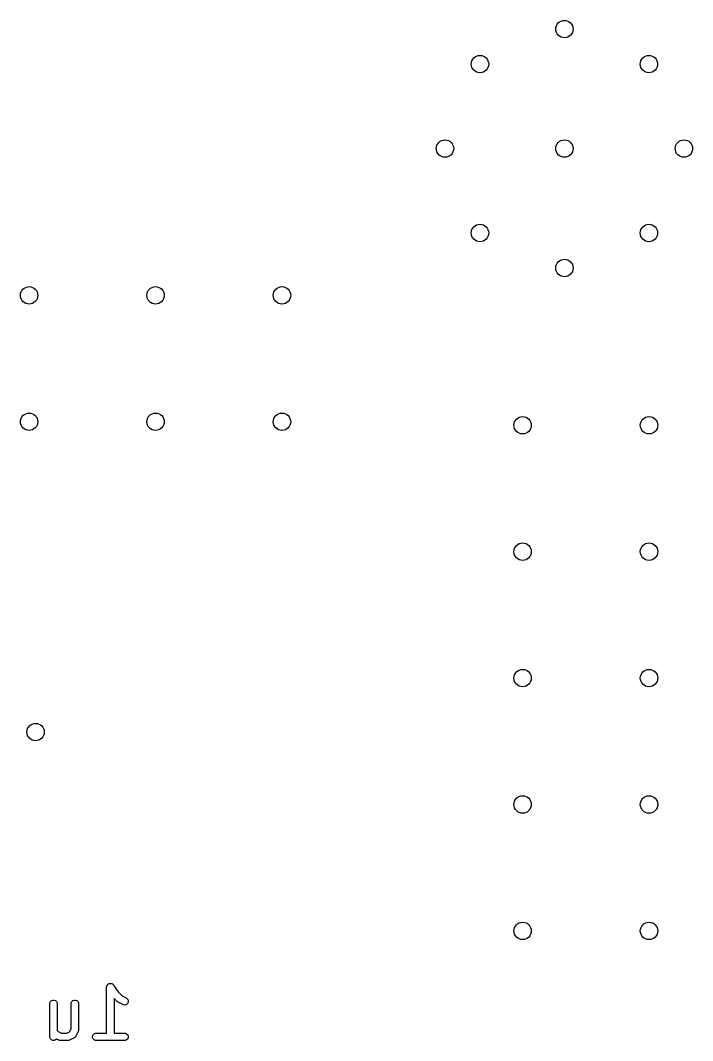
# Model space of a CAD drawing. Extents: x 0.29 to 2.1, y 0.2 to 2.1.
# Drawn here: x 1.57 to 2.101, y 1.294 to 2.101 of the extents above; entities that cross this region are included whole.
import ezdxf

# ---------------------------------------------------------------- set-up
doc = ezdxf.new("R2010")
doc.units = 0
doc.header["$MEASUREMENT"] = 0
doc.layers.add('BLACK', color=7, linetype='CONTINUOUS')

msp = doc.modelspace()

# ---------------------------------------------------------------- linework, layer by layer
at = {"layer": 'BLACK', "linetype": 'CONTINUOUS'}
for p, q in [((1.63789, 1.33663), (1.63795, 1.3372)), ((1.63789, 1.33662), (1.63789, 1.33663)), ((1.63789, 1.3002), (1.63789, 1.33662)), ((1.63789, 1.33662), (1.63789, 1.33662)), ((1.63789, 1.33662), (1.63789, 1.33662)), ((1.63795, 1.3372), (1.63806, 1.33747)), ((1.63806, 1.33747), (1.63811, 1.33775)), ((1.63811, 1.33775), (1.63828, 1.33799)), ((1.63828, 1.33799), (1.63839, 1.33826)), ((1.63839, 1.33826), (1.63859, 1.33847)), ((1.63859, 1.33847), (1.63876, 1.33871)), ((1.63876, 1.33871), (1.639, 1.33887)), ((1.639, 1.33887), (1.6392, 1.33908)), ((1.6392, 1.33908), (1.63947, 1.33919)), ((1.63947, 1.33919), (1.63971, 1.33935)), ((1.63971, 1.33935), (1.64, 1.33941)), ((1.64, 1.33941), (1.64027, 1.33952)), ((1.64027, 1.33952), (1.64056, 1.33952)), ((1.64056, 1.33952), (1.64084, 1.33957)), ((1.64084, 1.33957), (1.64113, 1.33952)), ((1.64113, 1.33952), (1.64142, 1.33952)), ((1.64142, 1.33952), (1.64169, 1.33941)), ((1.64169, 1.33941), (1.64197, 1.33935)), ((1.64197, 1.33935), (1.64221, 1.33919)), ((1.64221, 1.33919), (1.64248, 1.33908)), ((1.64248, 1.33908), (1.64269, 1.33887)), ((1.64269, 1.33887), (1.64293, 1.33871)), ((1.64293, 1.33871), (1.64329, 1.33826)), ((1.64329, 1.33826), (1.6433, 1.33826)), ((1.6433, 1.33826), (1.6433, 1.33826)), ((1.6433, 1.33826), (1.6433, 1.33826)), ((1.6433, 1.33826), (1.64689, 1.33288)), ((1.64689, 1.33288), (1.65009, 1.32967)), ((1.59289, 1.3235), (1.59295, 1.32407)), ((1.59295, 1.32407), (1.59339, 1.32514)), ((1.59339, 1.32514), (1.59421, 1.32595)), ((1.59421, 1.32595), (1.59527, 1.32639)), ((1.59527, 1.32639), (1.59642, 1.32639)), ((1.59642, 1.32639), (1.59749, 1.32595)), ((1.59749, 1.32595), (1.5983, 1.32514)), ((1.5983, 1.32514), (1.59874, 1.32407)), ((1.59874, 1.32407), (1.5988, 1.3235)), ((1.60977, 1.3235), (1.60982, 1.32407)), ((1.60982, 1.32407), (1.61027, 1.32514)), ((1.61027, 1.32514), (1.61108, 1.32595)), ((1.61108, 1.32595), (1.61214, 1.32639)), ((1.61214, 1.32639), (1.6133, 1.32639)), ((1.6133, 1.32639), (1.61436, 1.32595)), ((1.61436, 1.32595), (1.61518, 1.32514)), ((1.61518, 1.32514), (1.61562, 1.32407)), ((1.61562, 1.32407), (1.61567, 1.3235)), ((1.64625, 1.32516), (1.64379, 1.32762)), ((1.64379, 1.32762), (1.64379, 1.3002)), ((1.64648, 1.32497), (1.64625, 1.32516)), ((1.64653, 1.32491), (1.64648, 1.32497)), ((1.64662, 1.32486), (1.64653, 1.32491)), ((1.6467, 1.32479), (1.64662, 1.32486)), ((1.64677, 1.32476), (1.6467, 1.32479)), ((1.64702, 1.32461), (1.64677, 1.32476)), ((1.65077, 1.32273), (1.64702, 1.32461)), ((1.65009, 1.32967), (1.65341, 1.32801)), ((1.65341, 1.32801), (1.6539, 1.32771)), ((1.6539, 1.32771), (1.65466, 1.32683)), ((1.65494, 1.32459), (1.65442, 1.32356)), ((1.65466, 1.32683), (1.65502, 1.32574)), ((1.65502, 1.32574), (1.65494, 1.32459)), ((1.59289, 1.29725), (1.59289, 1.3235)), ((1.5988, 1.3235), (1.5988, 1.30222)), ((1.60977, 1.30357), (1.60977, 1.3235)), ((1.61567, 1.3235), (1.61567, 1.30288)), ((1.65131, 1.32252), (1.65077, 1.32273)), ((1.65246, 1.32244), (1.65131, 1.32252)), ((1.65355, 1.32281), (1.65246, 1.32244)), ((1.65442, 1.32356), (1.65355, 1.32281)), ((1.5988, 1.30222), (1.59947, 1.30155)), ((1.59947, 1.30155), (1.60217, 1.3002)), ((1.60217, 1.3002), (1.6064, 1.3002)), ((1.6064, 1.3002), (1.60864, 1.30133)), ((1.60864, 1.30133), (1.60977, 1.30357)), ((1.61536, 1.30156), (1.61349, 1.29781)), ((1.61557, 1.3021), (1.61536, 1.30156)), ((1.61558, 1.3022), (1.61557, 1.3021)), ((1.61562, 1.3023), (1.61558, 1.3022)), ((1.61567, 1.30288), (1.61562, 1.3023)), ((1.62714, 1.29889), (1.62795, 1.29971)), ((1.62795, 1.29971), (1.62902, 1.30015)), ((1.62902, 1.30015), (1.62959, 1.3002)), ((1.62959, 1.3002), (1.63789, 1.3002)), ((1.64379, 1.3002), (1.65209, 1.3002)), ((1.65209, 1.3002), (1.65267, 1.30015)), ((1.65267, 1.30015), (1.65373, 1.29971)), ((1.65373, 1.29971), (1.65455, 1.29889)), ((1.59295, 1.29668), (1.59289, 1.29725)), ((1.59339, 1.29561), (1.59295, 1.29668)), ((1.59421, 1.2948), (1.59339, 1.29561)), ((1.59527, 1.29436), (1.59421, 1.2948)), ((1.59642, 1.29436), (1.59527, 1.29436)), ((1.59749, 1.2948), (1.59642, 1.29436)), ((1.59825, 1.29556), (1.59749, 1.2948)), ((1.60015, 1.29461), (1.59825, 1.29556)), ((1.60069, 1.2944), (1.60015, 1.29461)), ((1.6008, 1.2944), (1.60069, 1.2944)), ((1.6009, 1.29436), (1.6008, 1.2944)), ((1.60147, 1.2943), (1.6009, 1.29436)), ((1.6071, 1.2943), (1.60147, 1.2943)), ((1.60767, 1.29436), (1.6071, 1.2943)), ((1.60777, 1.2944), (1.60767, 1.29436)), ((1.60788, 1.2944), (1.60777, 1.2944)), ((1.60842, 1.29461), (1.60788, 1.2944)), ((1.61217, 1.29648), (1.60842, 1.29461)), ((1.61226, 1.29655), (1.61217, 1.29648)), ((1.61231, 1.29656), (1.61226, 1.29655)), ((1.61236, 1.29661), (1.61231, 1.29656)), ((1.61266, 1.29679), (1.61236, 1.29661)), ((1.6129, 1.29707), (1.61266, 1.29679)), ((1.61318, 1.29732), (1.6129, 1.29707)), ((1.61336, 1.29761), (1.61318, 1.29732)), ((1.61341, 1.29766), (1.61336, 1.29761)), ((1.61343, 1.29771), (1.61341, 1.29766)), ((1.61349, 1.29781), (1.61343, 1.29771)), ((1.6267, 1.29783), (1.62714, 1.29889)), ((1.6267, 1.29668), (1.6267, 1.29783)), ((1.62714, 1.29561), (1.6267, 1.29668)), ((1.62795, 1.2948), (1.62714, 1.29561)), ((1.62902, 1.29436), (1.62795, 1.2948)), ((1.62959, 1.2943), (1.62902, 1.29436)), ((1.65209, 1.2943), (1.62959, 1.2943)), ((1.65267, 1.29436), (1.65209, 1.2943)), ((1.65373, 1.2948), (1.65267, 1.29436)), ((1.65455, 1.29561), (1.65373, 1.2948)), ((1.65455, 1.29889), (1.65499, 1.29783)), ((1.65499, 1.29668), (1.65455, 1.29561)), ((1.65499, 1.29783), (1.65499, 1.29668))]:
    msp.add_line(p, q, dxfattribs=at)
at = {"layer": 'BLACK'}
for centre in [(2, 2.09449), (2, 2.09449), (1.93319, 2.06681), (1.93319, 2.06681), (2.06681, 2.06681), (2.06681, 2.06681), (1.90551, 2), (1.90551, 2), (2, 2), (2, 2), (2.09449, 2), (2.09449, 2), (1.93319, 1.93319), (1.93319, 1.93319), (2.06681, 1.93319), (2.06681, 1.93319), (2, 1.90551), (2, 1.90551), (1.57657, 1.88386), (1.57657, 1.88386), (1.67657, 1.88386), (1.67657, 1.88386), (1.77657, 1.88386), (1.77657, 1.88386), (1.57657, 1.78386), (1.57657, 1.78386), (1.67657, 1.78386), (1.67657, 1.78386), (1.77657, 1.78386), (1.77657, 1.78386), (1.96693, 1.7811), (1.96693, 1.7811), (2.06693, 1.7811), (2.06693, 1.7811), (1.96693, 1.6811), (1.96693, 1.6811), (2.06693, 1.6811), (2.06693, 1.6811), (1.96693, 1.5811), (1.96693, 1.5811), (2.06693, 1.5811), (2.06693, 1.5811), (1.58169, 1.53839), (1.58169, 1.53839), (1.96693, 1.4811), (1.96693, 1.4811), (2.06693, 1.4811), (2.06693, 1.4811), (1.96693, 1.3811), (1.96693, 1.3811), (2.06693, 1.3811), (2.06693, 1.3811)]:
    msp.add_circle(centre, 0.00689, dxfattribs=at)

doc.saveas('drawing.dxf')
